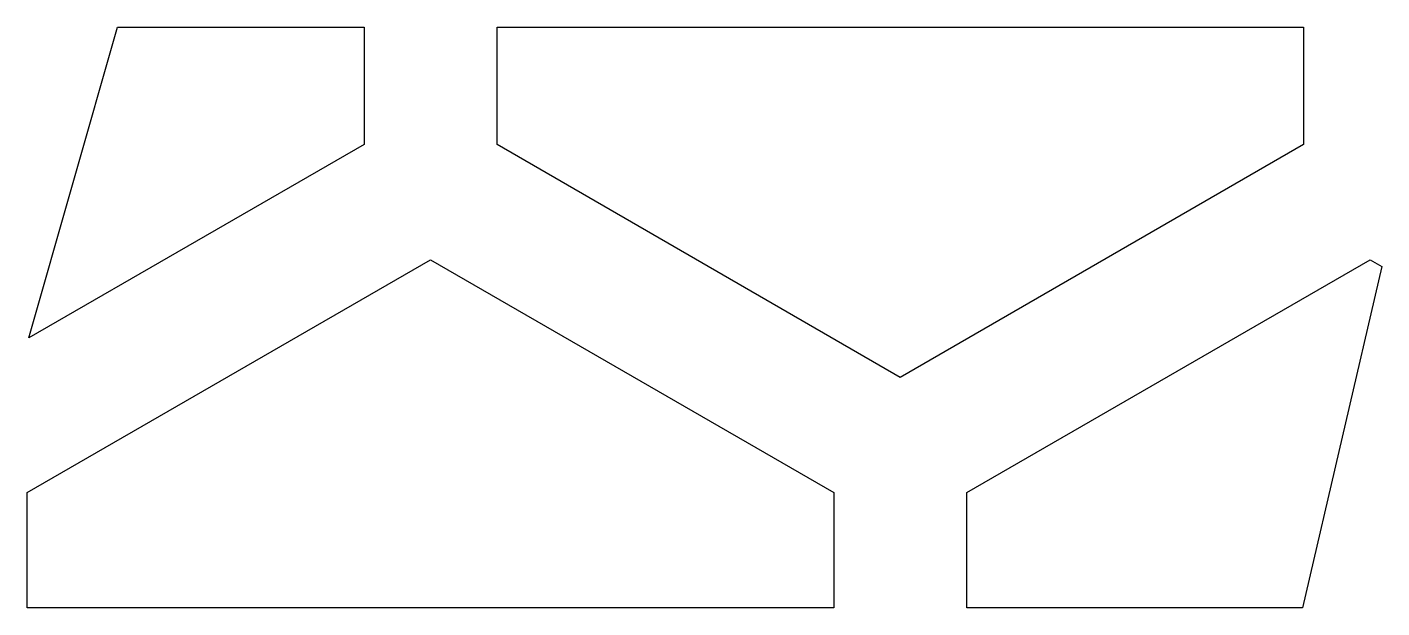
# Model space of a CAD drawing. Header units: millimetres. Extents: x 50.05 to 55.15, y 40.33 to 42.51.
import ezdxf

# ---------------------------------------------------------------- set-up
doc = ezdxf.new("R2010")
doc.units = ezdxf.units.MM

msp = doc.modelspace()

# ---------------------------------------------------------------- linework, layer by layer
for points in [[(50.394, 42.514), (51.32, 42.514), (51.32, 42.073), (50.061, 41.347), (50.394, 42.514)], [(54.851, 42.514), (54.851, 42.073), (53.335, 41.198), (51.82, 42.073), (51.82, 42.514), (54.851, 42.514)], [(50.054, 40.332), (50.054, 40.765), (51.57, 41.64), (53.085, 40.765), (53.085, 40.332), (50.054, 40.332)], [(54.847, 40.332), (53.585, 40.332), (53.585, 40.765), (55.101, 41.64), (55.145, 41.615), (54.847, 40.332)]]:
    msp.add_lwpolyline(points, close=True)

doc.saveas('drawing.dxf')
